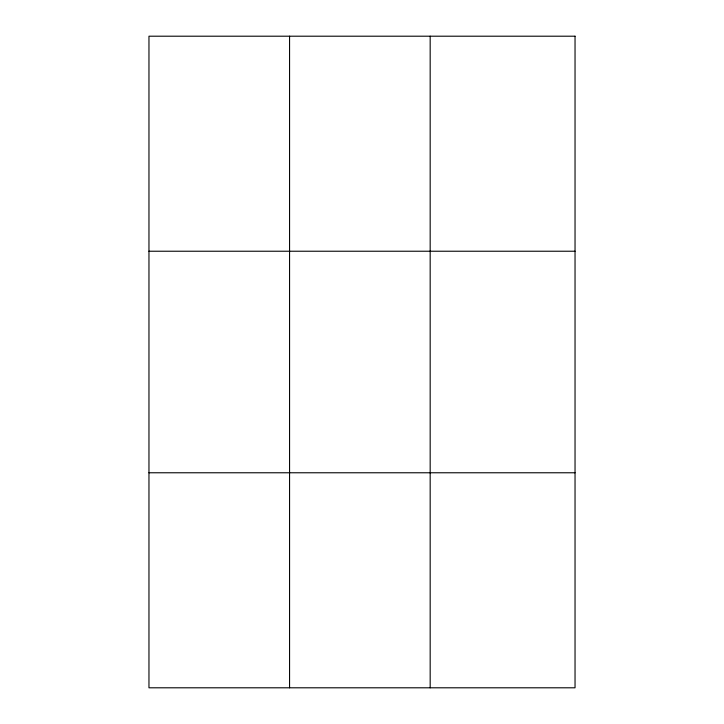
<?xml version="1.0" encoding="UTF-8"?>
<svg xmlns="http://www.w3.org/2000/svg" width="724" height="724" viewBox="0 0 724 724"><rect width="100%" height="100%" fill="white"/><g stroke="black" fill="none" stroke-linecap="round" stroke-linejoin="round"><path stroke-width="1.09" d="M289.564 36.2L289.564 687.8M430.174 36.2L430.174 687.8M148.963 251.228L575.037 251.228M148.963 472.772L575.037 472.772M575.037 36.2L575.037 687.8L148.963 687.8L148.963 36.2L575.037 36.2"/></g></svg>
